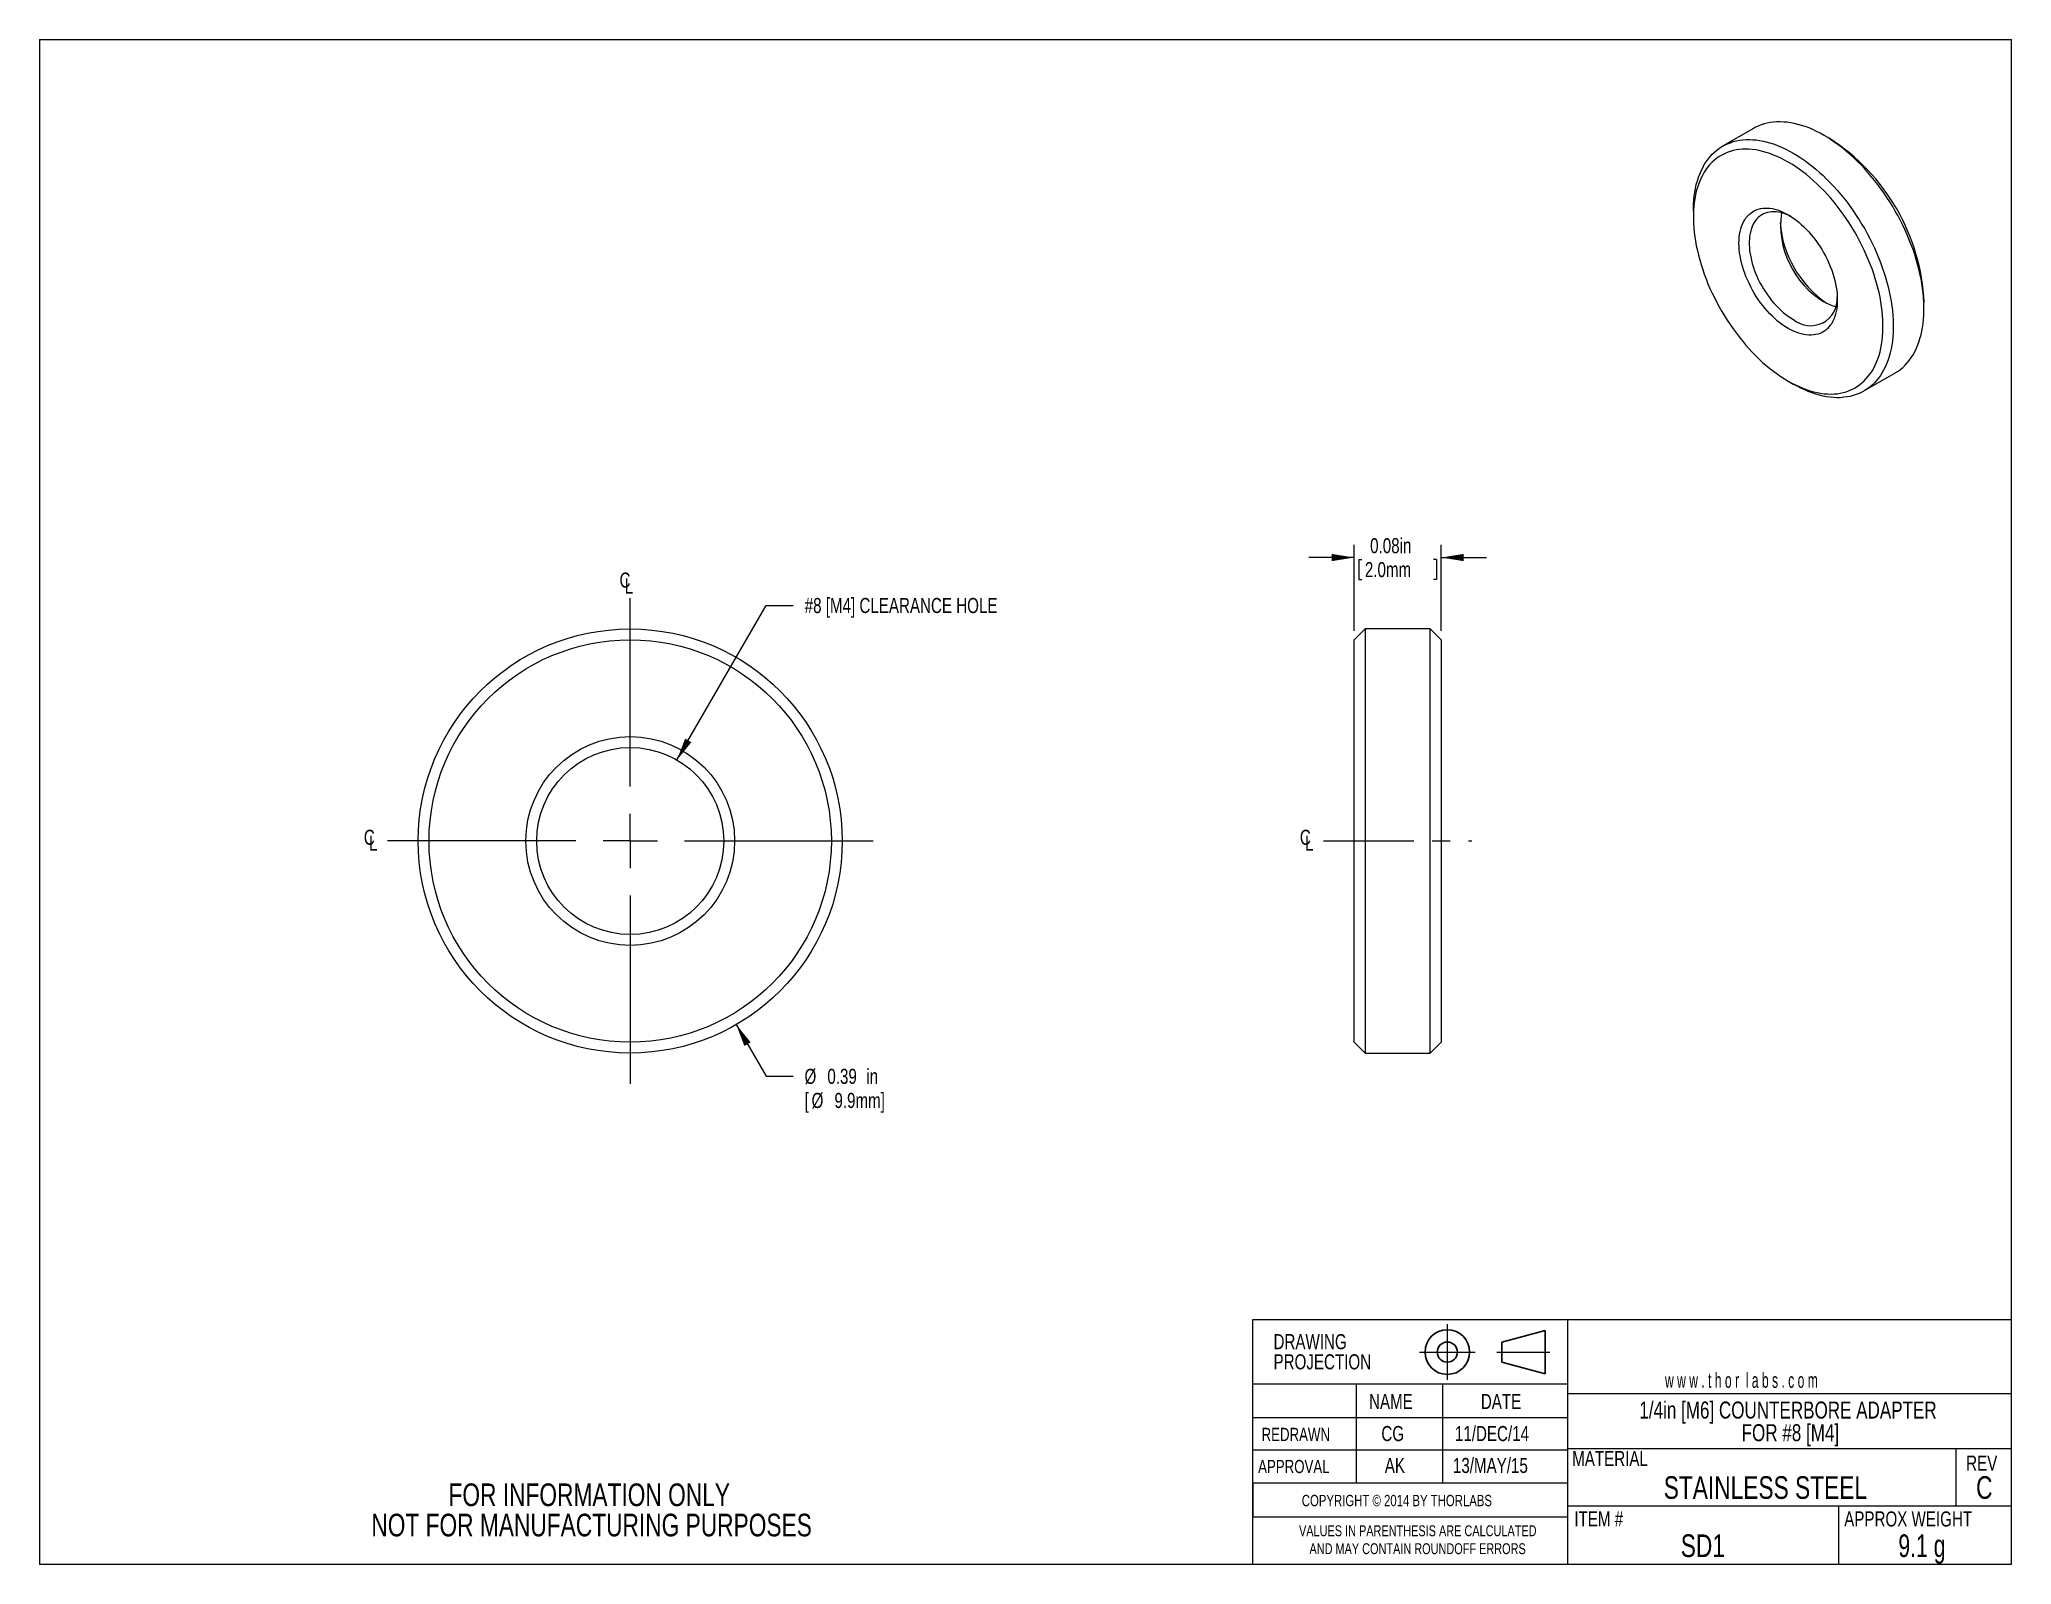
# Model space of a CAD drawing. Header units: inches. Extents: x 0.1 to 10.9, y 0 to 8.5.
import ezdxf

# ---------------------------------------------------------------- set-up
doc = ezdxf.new("R2010")
doc.units = ezdxf.units.IN
doc.header["$MEASUREMENT"] = 0
doc.header["$PDSIZE"] = -1
doc.linetypes.add('CENTERX2', pattern=[0.8, 0.5, -0.1, 0.1, -0.1])
doc.styles.add('SLDTEXTSTYLE0', font='TXT', dxfattribs={"width": 0.75})
doc.styles.add('SLDTEXTSTYLE1', font='TXT', dxfattribs={"width": 0.6})
doc.styles.add('SLDTEXTSTYLE2', font='TXT', dxfattribs={"width": 0.7})
doc.dimstyles.new('SLDDIMSTYLE0', dxfattribs={"dimtxt": 0.083333, "dimasz": 0.125, "dimexe": 0, "dimexo": 0.0625, "dimgap": 0.020833, "dimtad": 0, "dimtih": 1, "dimtoh": 1, "dimlfac": 0.166667, "dimrnd": 1e-09, "dimzin": 12, "dimdsep": 46, "dimtxsty": 'SLDTEXTSTYLE0', "dimsah": 1, "dimcen": 0, "dimadec": 0, "dimazin": 3, "dimtfac": 1, "dimtofl": 0, "dimtmove": 0, "dimatfit": 3, "dimfxl": 1, "dimfrac": 2, "dimtolj": 1, "dimtzin": 12, "dimarcsym": 0})
doc.dimstyles.new('SLDDIMSTYLE1', dxfattribs={"dimtxt": 0.083333, "dimasz": 0.125, "dimexe": 0, "dimexo": 0.0625, "dimgap": 0.020833, "dimtad": 0, "dimtih": 1, "dimtoh": 1, "dimlfac": 0.166667, "dimrnd": 1e-09, "dimdsep": 46, "dimtxsty": 'SLDTEXTSTYLE0', "dimsah": 1, "dimcen": 0, "dimadec": 0, "dimazin": 2, "dimtfac": 1, "dimtofl": 0, "dimtmove": 0, "dimatfit": 3, "dimfxl": 1, "dimfrac": 2, "dimtolj": 1, "dimtzin": 12, "dimarcsym": 0})
doc.dimstyles.new('SLDDIMSTYLE2', dxfattribs={"dimtxt": 0.083333, "dimasz": 0.125, "dimexe": 0, "dimexo": 0.0625, "dimgap": 0.020833, "dimtad": 0, "dimtih": 1, "dimtoh": 1, "dimlfac": 0.166667, "dimrnd": 1e-09, "dimdsep": 46, "dimtxsty": 'SLDTEXTSTYLE0', "dimsah": 1, "dimcen": 0.09, "dimadec": 0, "dimazin": 2, "dimtfac": 1, "dimtmove": 0, "dimatfit": 0, "dimfxl": 1, "dimfrac": 2, "dimtolj": 1, "dimtzin": 12, "dimarcsym": 0})

# ---------------------------------------------------------------- blocks, each defined once
blk = doc.blocks.new('Third Angle Projection Block')
at = {"color": 7, "linetype": 'CENTERX2', "lineweight": 0}
for p, q in [((3.995, 0.938), (3.995, 0.554)), ((3.803, 0.746), (4.187, 0.746)), ((4.336, 0.746), (4.703, 0.746))]:
    blk.add_line(p, q, dxfattribs=at)
at = {"color": 7, "linetype": 'Continuous', "lineweight": 30}
for p, q in [((4.67, 0.896), (4.37, 0.815)), ((4.67, 0.596), (4.67, 0.896)), ((4.37, 0.815), (4.37, 0.676)), ((4.37, 0.676), (4.67, 0.596))]:
    blk.add_line(p, q, dxfattribs=at)
for radius in [0.154, 0.0696]:
    blk.add_circle((3.995, 0.746), radius, dxfattribs=at)
at = {"color": 7, "linetype": 'Continuous', "lineweight": 0}
blk.add_point((3.995, 0.746), dxfattribs=at)
blk = doc.blocks.new('SW_NOTE_0')
at = {"color": 0, "linetype": 'Continuous', "lineweight": 0, "char_height": 0.06, "attachment_point": 2, "style": 'SLDTEXTSTYLE0'}
for s, insert in [('VALUES IN PARENTHESIS ARE CALCULATED', (0.784, 0.077)), ('AND MAY CONTAIN ROUNDOFF ERRORS', (0.783, -0.022))]:
    blk.add_mtext(s, dxfattribs=dict(at, insert=insert))
blk = doc.blocks.new('SW_NOTE_1')
at = {"color": 0, "linetype": 'Continuous', "lineweight": 0, "char_height": 0.0833, "attachment_point": 1, "style": 'SLDTEXTSTYLE0'}
for s, insert in [('DRAWING', (0, 0.107)), ('PROJECTION', (0, -0.004))]:
    blk.add_mtext(s, dxfattribs=dict(at, insert=insert))
blk = doc.blocks.new('SW_NOTE_2')
at = {"color": 0, "linetype": 'Continuous', "lineweight": 0, "char_height": 0.09375, "attachment_point": 2, "style": 'SLDTEXTSTYLE0'}
for s, insert in [('1/4in [M6] COUNTERBORE ADAPTER', (1.04, 0.121)), ('FOR #8 [M4]', (1.053, -0.004))]:
    blk.add_mtext(s, dxfattribs=dict(at, insert=insert))
blk = doc.blocks.new('SW_NOTE_3')
at = {"color": 0, "linetype": 'Continuous', "lineweight": 0, "char_height": 0.125, "attachment_point": 2, "style": 'SLDTEXTSTYLE0'}
for s, insert in [('FOR INFORMATION ONLY', (0.986, 0.161)), ('NOT FOR MANUFACTURING PURPOSES', (0.999, -0.006))]:
    blk.add_mtext(s, dxfattribs=dict(at, insert=insert))
blk = doc.blocks.new('_D')
at = {"color": 7, "linetype": 'Continuous', "lineweight": 0}
for p, q in [((3.58, 4.475), (4.072, 5.327)), ((4.072, 5.327), (4.222, 5.327))]:
    blk.add_line(p, q, dxfattribs=at)
blk.add_solid([(3.58, 4.475), (3.66, 4.573), (3.625, 4.593)], dxfattribs=at)
at = {"color": 7, "linetype": 'Continuous', "lineweight": 0, "insert": (4.285, 5.369), "char_height": 0.08333, "attachment_point": 1, "style": 'SLDTEXTSTYLE0'}
blk.add_mtext('#8 [M4] CLEARANCE HOLE', dxfattribs=at)
blk = doc.blocks.new('_D_1')
at = {"color": 7, "linetype": 'Continuous', "lineweight": 0}
for p, q in [((3.907, 3.015), (4.072, 2.73)), ((4.072, 2.73), (4.222, 2.73))]:
    blk.add_line(p, q, dxfattribs=at)
blk.add_solid([(3.907, 3.015), (3.952, 2.897), (3.987, 2.917)], dxfattribs=at)
at = {"color": 7, "linetype": 'Continuous', "lineweight": 0, "char_height": 0.0833, "attachment_point": 1, "style": 'SLDTEXTSTYLE0'}
for s, insert in [('%%c', (4.284, 2.771)), ('0.39', (4.41, 2.771)), ('in', (4.625, 2.771)), ('[', (4.284, 2.638)), ('%%c', (4.323, 2.638)), ('9.9mm]', (4.449, 2.638))]:
    blk.add_mtext(s, dxfattribs=dict(at, insert=insert))
blk = doc.blocks.new('SW_SYMBOL_MOD_CL')
at = {"color": 0, "linetype": 'Continuous', "lineweight": 0, "char_height": 30.8, "attachment_point": 5, "style": 'SLDTEXTSTYLE0'}
for s, insert in [('C', (15.7, 23.6)), ('L', (23.6, 11.8))]:
    blk.add_mtext(s, dxfattribs=dict(at, insert=insert))
blk = doc.blocks.new('SW_CENTERMARKSYMBOL_0')
at = {"color": 0, "linetype": 'Continuous', "lineweight": 0}
for p, q in [((0, 0.3), (0, 1.34)), ((0, 0), (0, 0.15)), ((-0.3, 0), (-1.34, 0)), ((0, 0), (-0.15, 0)), ((0, 0), (0, -0.15)), ((0, 0), (0.15, 0)), ((0.3, 0), (1.34, 0)), ((0, -0.3), (0, -1.34))]:
    blk.add_line(p, q, dxfattribs=at)
blk = doc.blocks.new('_D_2')
at = {"color": 7, "linetype": 'Continuous', "lineweight": 0}
for p, q in [((7.317, 5.188), (7.317, 5.662)), ((7.797, 5.188), (7.797, 5.662)), ((7.317, 5.592), (7.067, 5.592)), ((7.343, 5.582), (7.343, 5.47)), ((7.343, 5.582), (7.36, 5.582)), ((7.772, 5.582), (7.755, 5.582)), ((7.772, 5.582), (7.772, 5.47)), ((7.797, 5.592), (8.047, 5.592)), ((7.343, 5.47), (7.36, 5.47)), ((7.772, 5.47), (7.755, 5.47))]:
    blk.add_line(p, q, dxfattribs=at)
for points in [[(7.317, 5.592), (7.192, 5.612), (7.192, 5.572)], [(7.797, 5.592), (7.922, 5.572), (7.922, 5.612)]]:
    blk.add_solid(points, dxfattribs=at)
at = {"color": 7, "linetype": 'Continuous', "lineweight": 0, "char_height": 0.0833, "attachment_point": 1, "style": 'SLDTEXTSTYLE0'}
for s, insert in [('0.08in', (7.405, 5.699)), ('2.0mm', (7.376, 5.567))]:
    blk.add_mtext(s, dxfattribs=dict(at, insert=insert))

msp = doc.modelspace()

# ---------------------------------------------------------------- linework, layer by layer
at = {"color": 7, "linetype": 'Continuous', "lineweight": 0}
for p, q in [((0.062, 8.451), (10.944, 8.451)), ((0.062, 8.451), (0.062, 0.036)), ((10.944, 0.036), (10.944, 8.451)), ((9.52, 7.96), (9.35, 7.862)), ((9.938, 7.905), (9.91, 7.921)), ((9.189, 7.505), (9.189, 7.472)), ((10.461, 6.966), (10.461, 6.998)), ((9.712, 6.566), (9.74, 6.549)), ((10.13, 6.511), (10.3, 6.609)), ((7.377, 5.198), (7.317, 5.138)), ((7.317, 2.918), (7.317, 5.138)), ((7.737, 5.198), (7.377, 5.198)), ((7.377, 5.198), (7.377, 2.858)), ((7.797, 5.138), (7.737, 5.198)), ((7.737, 2.858), (7.737, 5.198)), ((7.797, 5.138), (7.797, 2.918)), ((7.317, 2.918), (7.377, 2.858)), ((7.377, 2.858), (7.737, 2.858)), ((7.737, 2.858), (7.797, 2.918)), ((10.944, 1.387), (10.944, 1.97)), ((6.757, 0.298), (6.757, 1.387)), ((6.757, 1.387), (8.494, 1.387)), ((8.494, 1.387), (8.494, 0.036)), ((8.494, 1.387), (10.944, 1.387)), ((6.757, 0.484), (6.757, 1.03)), ((6.757, 0.036), (6.757, 1.03)), ((8.494, 1.03), (6.757, 1.03)), ((7.328, 1.03), (7.328, 0.484)), ((7.804, 1.03), (7.804, 0.484)), ((8.494, 0.98), (10.944, 0.98)), ((8.494, 0.846), (6.757, 0.846)), ((8.494, 0.666), (6.757, 0.666)), ((8.494, 0.676), (10.944, 0.676)), ((10.637, 0.676), (10.637, 0.36)), ((8.494, 0.484), (6.757, 0.484)), ((6.757, 0.484), (6.757, 0.298)), ((8.494, 0.36), (10.944, 0.36)), ((9.99, 0.36), (9.99, 0.036)), ((6.757, 0.298), (8.494, 0.298)), ((10.944, 0.036), (0.062, 0.036))]:
    msp.add_line(p, q, dxfattribs=at)
at = {"color": 7, "linetype": 'CENTERX2', "lineweight": 0}
msp.add_line((7.147, 4.028), (7.967, 4.028), dxfattribs=at)
at = {"color": 7, "linetype": 'Continuous', "lineweight": 0, "flags": 128}
for points in [[(10.3, 6.609), (10.303, 6.611), (10.318, 6.62), (10.332, 6.63), (10.345, 6.641), (10.357, 6.653), (10.369, 6.666), (10.38, 6.68), (10.391, 6.695), (10.401, 6.71), (10.41, 6.727), (10.418, 6.744), (10.426, 6.762), (10.433, 6.781), (10.439, 6.8), (10.445, 6.82), (10.449, 6.841), (10.453, 6.862), (10.456, 6.884), (10.459, 6.907), (10.46, 6.93), (10.461, 6.954), (10.461, 6.978), (10.46, 7.002), (10.459, 7.027), (10.456, 7.053), (10.453, 7.078), (10.449, 7.104), (10.445, 7.13), (10.439, 7.157), (10.433, 7.183), (10.426, 7.21), (10.418, 7.237), (10.41, 7.264), (10.401, 7.291), (10.391, 7.318), (10.38, 7.345), (10.369, 7.372), (10.357, 7.398), (10.345, 7.425), (10.332, 7.451), (10.318, 7.477), (10.303, 7.503), (10.289, 7.528), (10.273, 7.554), (10.257, 7.578), (10.241, 7.603), (10.224, 7.627), (10.206, 7.65), (10.189, 7.673), (10.17, 7.695), (10.152, 7.717), (10.133, 7.738), (10.114, 7.758), (10.094, 7.778), (10.074, 7.797), (10.054, 7.815), (10.034, 7.833), (10.014, 7.85), (9.993, 7.866), (9.972, 7.881), (9.951, 7.895), (9.931, 7.909), (9.91, 7.921), (9.889, 7.933), (9.868, 7.943), (9.847, 7.953), (9.827, 7.962), (9.806, 7.97), (9.786, 7.976), (9.765, 7.982), (9.745, 7.987), (9.726, 7.991), (9.706, 7.994), (9.687, 7.995), (9.668, 7.996), (9.649, 7.996), (9.631, 7.995), (9.613, 7.992), (9.596, 7.989), (9.579, 7.985), (9.562, 7.979), (9.546, 7.973), (9.531, 7.966), (9.52, 7.96)], [(9.189, 7.505), (9.189, 7.517), (9.189, 7.54), (9.191, 7.563), (9.193, 7.586), (9.197, 7.608), (9.2, 7.629), (9.205, 7.65), (9.211, 7.67), (9.217, 7.69), (9.224, 7.708), (9.232, 7.726), (9.24, 7.743), (9.249, 7.76), (9.259, 7.775), (9.27, 7.79), (9.281, 7.804), (9.293, 7.817), (9.305, 7.829), (9.318, 7.84), (9.332, 7.85), (9.346, 7.859), (9.361, 7.868), (9.377, 7.875), (9.393, 7.881), (9.409, 7.887), (9.426, 7.891), (9.443, 7.894), (9.461, 7.897), (9.48, 7.898), (9.498, 7.898), (9.517, 7.897), (9.536, 7.896), (9.556, 7.893), (9.576, 7.889), (9.596, 7.884), (9.616, 7.878), (9.636, 7.872), (9.657, 7.864), (9.678, 7.855), (9.698, 7.845), (9.719, 7.835), (9.74, 7.823), (9.761, 7.811), (9.782, 7.797), (9.803, 7.783), (9.823, 7.768), (9.844, 7.752), (9.864, 7.735), (9.885, 7.717), (9.905, 7.699), (9.924, 7.68), (9.944, 7.66), (9.963, 7.64), (9.982, 7.619), (10.001, 7.597), (10.019, 7.575), (10.037, 7.552), (10.054, 7.529), (10.071, 7.505), (10.087, 7.48), (10.103, 7.456), (10.119, 7.43), (10.134, 7.405), (10.148, 7.379), (10.162, 7.353), (10.175, 7.327), (10.188, 7.3), (10.199, 7.274), (10.211, 7.247), (10.221, 7.22), (10.231, 7.193), (10.24, 7.166), (10.249, 7.139), (10.256, 7.112), (10.263, 7.085), (10.27, 7.059), (10.275, 7.032), (10.28, 7.006), (10.284, 6.98), (10.287, 6.955), (10.289, 6.929), (10.291, 6.904), (10.292, 6.88), (10.292, 6.856), (10.291, 6.832), (10.289, 6.809), (10.287, 6.786), (10.284, 6.764), (10.28, 6.743), (10.275, 6.722), (10.27, 6.702), (10.263, 6.683), (10.256, 6.664), (10.249, 6.646), (10.24, 6.629), (10.231, 6.613), (10.221, 6.597), (10.211, 6.582), (10.199, 6.568), (10.188, 6.555), (10.175, 6.543), (10.162, 6.532), (10.148, 6.522), (10.134, 6.513), (10.119, 6.505), (10.103, 6.497), (10.087, 6.491), (10.071, 6.486), (10.054, 6.481), (10.037, 6.478), (10.019, 6.476), (10.001, 6.474), (9.982, 6.474), (9.963, 6.475), (9.944, 6.477), (9.924, 6.479), (9.905, 6.483), (9.885, 6.488), (9.864, 6.494), (9.844, 6.501), (9.823, 6.509), (9.803, 6.517), (9.782, 6.527), (9.761, 6.538), (9.74, 6.549), (9.74, 6.549)], [(9.712, 6.566), (9.732, 6.554), (9.752, 6.544), (9.773, 6.535), (9.793, 6.526), (9.813, 6.519), (9.832, 6.512), (9.852, 6.507), (9.872, 6.502), (9.891, 6.499), (9.91, 6.496), (9.928, 6.495), (9.947, 6.494), (9.965, 6.495), (9.982, 6.496), (9.999, 6.499), (10.016, 6.503), (10.032, 6.507), (10.048, 6.513), (10.063, 6.519), (10.078, 6.527), (10.092, 6.535), (10.106, 6.545), (10.119, 6.555), (10.132, 6.567), (10.143, 6.579), (10.154, 6.592), (10.165, 6.606), (10.175, 6.621), (10.184, 6.637), (10.192, 6.653), (10.2, 6.67), (10.207, 6.688), (10.213, 6.707), (10.219, 6.727), (10.223, 6.747), (10.227, 6.767), (10.23, 6.789), (10.233, 6.811), (10.234, 6.833), (10.235, 6.856), (10.235, 6.88), (10.234, 6.903), (10.233, 6.928), (10.23, 6.952), (10.227, 6.977), (10.223, 7.003), (10.219, 7.028), (10.213, 7.054), (10.207, 7.08), (10.2, 7.106), (10.192, 7.132), (10.184, 7.158), (10.175, 7.184), (10.165, 7.21), (10.154, 7.236), (10.143, 7.262), (10.132, 7.288), (10.119, 7.314), (10.106, 7.34), (10.092, 7.365), (10.078, 7.39), (10.063, 7.414), (10.048, 7.439), (10.032, 7.462), (10.016, 7.486), (9.999, 7.509), (9.982, 7.531), (9.965, 7.553), (9.947, 7.574), (9.928, 7.595), (9.91, 7.615), (9.891, 7.634), (9.872, 7.653), (9.852, 7.671), (9.832, 7.688), (9.813, 7.705), (9.793, 7.72), (9.773, 7.735), (9.752, 7.749), (9.732, 7.762), (9.712, 7.774), (9.692, 7.785), (9.671, 7.796), (9.651, 7.805), (9.631, 7.813), (9.611, 7.821), (9.591, 7.827), (9.571, 7.833), (9.552, 7.837), (9.533, 7.841), (9.514, 7.843), (9.495, 7.845), (9.477, 7.845), (9.459, 7.845), (9.441, 7.843), (9.424, 7.841), (9.408, 7.837), (9.391, 7.832), (9.375, 7.827), (9.36, 7.82), (9.345, 7.813), (9.331, 7.804), (9.318, 7.795), (9.305, 7.784), (9.292, 7.773), (9.28, 7.761), (9.269, 7.748), (9.259, 7.734), (9.249, 7.719), (9.24, 7.703), (9.231, 7.687), (9.224, 7.669), (9.217, 7.651), (9.211, 7.633), (9.205, 7.613), (9.2, 7.593), (9.196, 7.572), (9.193, 7.551), (9.191, 7.529), (9.189, 7.507), (9.189, 7.484), (9.189, 7.46), (9.189, 7.436), (9.191, 7.412), (9.193, 7.387), (9.196, 7.362), (9.2, 7.337), (9.205, 7.312), (9.211, 7.286), (9.217, 7.26), (9.224, 7.234), (9.231, 7.208), (9.24, 7.182), (9.249, 7.155), (9.259, 7.129), (9.269, 7.103), (9.28, 7.077), (9.292, 7.051), (9.305, 7.026), (9.318, 7), (9.331, 6.975), (9.345, 6.95), (9.36, 6.925), (9.375, 6.901), (9.391, 6.877), (9.408, 6.854), (9.424, 6.831), (9.441, 6.809), (9.459, 6.787), (9.477, 6.765), (9.495, 6.745), (9.514, 6.725), (9.533, 6.705), (9.552, 6.687), (9.571, 6.669), (9.591, 6.652), (9.611, 6.635), (9.631, 6.62), (9.651, 6.605), (9.671, 6.591), (9.692, 6.578), (9.712, 6.566)], [(9.712, 6.856), (9.697, 6.865), (9.682, 6.875), (9.668, 6.886), (9.653, 6.897), (9.639, 6.91), (9.625, 6.923), (9.611, 6.937), (9.598, 6.951), (9.585, 6.966), (9.572, 6.982), (9.559, 6.998), (9.547, 7.015), (9.536, 7.032), (9.525, 7.05), (9.515, 7.068), (9.505, 7.086), (9.496, 7.105), (9.487, 7.124), (9.479, 7.142), (9.472, 7.161), (9.465, 7.18), (9.46, 7.199), (9.454, 7.218), (9.45, 7.237), (9.447, 7.256), (9.444, 7.274), (9.442, 7.292), (9.441, 7.309), (9.44, 7.327), (9.441, 7.343), (9.442, 7.36), (9.444, 7.375), (9.447, 7.39), (9.45, 7.405), (9.454, 7.418), (9.46, 7.432), (9.465, 7.444), (9.472, 7.455), (9.479, 7.466), (9.487, 7.476), (9.496, 7.484), (9.505, 7.492), (9.515, 7.499), (9.525, 7.505), (9.536, 7.51), (9.547, 7.514), (9.559, 7.517), (9.572, 7.519), (9.585, 7.52), (9.598, 7.52), (9.611, 7.519), (9.625, 7.517), (9.639, 7.514), (9.653, 7.51), (9.668, 7.505), (9.682, 7.498), (9.697, 7.491), (9.712, 7.483), (9.726, 7.474), (9.741, 7.465), (9.756, 7.454), (9.77, 7.442), (9.784, 7.43), (9.798, 7.417), (9.812, 7.403), (9.826, 7.389), (9.839, 7.373), (9.852, 7.358), (9.864, 7.341), (9.876, 7.325), (9.888, 7.307), (9.899, 7.29), (9.909, 7.272), (9.919, 7.253), (9.928, 7.235), (9.937, 7.216), (9.944, 7.197), (9.952, 7.178), (9.958, 7.159), (9.964, 7.14), (9.969, 7.121), (9.973, 7.103), (9.977, 7.084), (9.98, 7.066), (9.982, 7.048), (9.983, 7.03), (9.983, 7.013), (9.983, 6.996), (9.982, 6.98), (9.98, 6.964), (9.977, 6.949), (9.973, 6.935), (9.969, 6.921), (9.964, 6.908), (9.958, 6.896), (9.952, 6.884), (9.944, 6.874), (9.937, 6.864), (9.928, 6.855), (9.919, 6.847), (9.909, 6.84), (9.899, 6.834), (9.888, 6.829), (9.876, 6.825), (9.864, 6.822), (9.852, 6.82), (9.839, 6.819), (9.826, 6.819), (9.812, 6.821), (9.798, 6.823), (9.784, 6.826), (9.77, 6.83), (9.756, 6.835), (9.741, 6.841), (9.726, 6.848), (9.712, 6.856)], [(9.726, 7.475), (9.726, 7.475), (9.712, 7.481), (9.699, 7.487), (9.685, 7.492), (9.672, 7.495), (9.658, 7.498), (9.645, 7.5), (9.633, 7.5), (9.62, 7.5), (9.609, 7.498), (9.597, 7.496), (9.586, 7.492), (9.576, 7.488), (9.566, 7.483), (9.556, 7.476), (9.547, 7.469), (9.539, 7.461), (9.532, 7.451), (9.525, 7.441), (9.519, 7.431), (9.513, 7.419), (9.509, 7.407), (9.505, 7.393), (9.502, 7.38), (9.499, 7.365), (9.498, 7.35), (9.497, 7.335), (9.497, 7.319), (9.498, 7.302), (9.499, 7.285), (9.502, 7.268), (9.505, 7.251), (9.509, 7.233), (9.513, 7.215), (9.519, 7.197), (9.525, 7.179), (9.532, 7.161), (9.539, 7.144), (9.547, 7.126), (9.556, 7.108), (9.566, 7.091), (9.576, 7.074), (9.586, 7.058), (9.597, 7.041), (9.609, 7.026), (9.62, 7.011), (9.633, 6.996), (9.645, 6.982), (9.658, 6.969), (9.672, 6.956), (9.685, 6.944), (9.699, 6.933), (9.712, 6.923), (9.726, 6.914), (9.74, 6.905)]]:
    msp.add_lwpolyline(points, dxfattribs=at)
at = {"color": 7, "linetype": 'Continuous', "lineweight": 0}
for radius in [1.17, 1.11, 0.576, 0.516]:
    msp.add_circle((3.322, 4.028), radius, dxfattribs=at)
for centre, radius, start, end in [((9.327, 6.948), 1.136, 2.5667, 57.4279), ((10.262, 7.488), 0.597, 184.5614, 235.4332), ((10.165, 7.427), 0.495, 172.1485, 238.8963), ((9.835, 7.019), 0.148, 230.258, 4.143), ((10.043, 7.229), 0.262, 239.4667, 254.894)]:
    msp.add_arc(centre, radius, start, end, dxfattribs=at)

# ---------------------------------------------------------------- block references
at = {"color": 7, "linetype": 'Continuous', "lineweight": 0, "xscale": 0.0027037109, "yscale": 0.0027037109, "zscale": 0.0027037109}
for p in [(3.251, 5.403), (1.84, 3.984), (7.005, 3.984)]:
    msp.add_blockref('SW_SYMBOL_MOD_CL', p, dxfattribs=at)
at = {"color": 7, "linetype": 'Continuous', "lineweight": 0}
for name, p in [('SW_CENTERMARKSYMBOL_0', (3.322, 4.028)), ('SW_NOTE_1', (6.872, 1.2)), ('SW_NOTE_2', (8.671, 0.814)), ('SW_NOTE_3', (2.11, 0.322)), ('SW_NOTE_0', (6.884, 0.175))]:
    msp.add_blockref(name, p, dxfattribs=at)
at = {"color": 7, "linetype": 'Continuous', "xscale": 0.8, "yscale": 0.8, "zscale": 0.8}
msp.add_blockref('Third Angle Projection Block', (4.635, 0.611), dxfattribs=at)

# ---------------------------------------------------------------- texts
at = {"color": 7, "linetype": 'Continuous', "lineweight": 0}
for s, insert, char_height, attachment_point, style in [('w w w . t h o r  l a b s . c o m', (9.032, 1.094), 0.08333, 1, 'SLDTEXTSTYLE1'), ('NAME', (7.399, 0.977), 0.0833, 1, 'SLDTEXTSTYLE0'), ('DATE', (8.016, 0.977), 0.0833, 1, 'SLDTEXTSTYLE0'), ('REDRAWN', (6.806, 0.79), 0.0729, 1, 'SLDTEXTSTYLE0'), ('CG', (7.467, 0.8), 0.0833, 1, 'SLDTEXTSTYLE0'), ('11/DEC/14', (7.873, 0.8), 0.0833, 1, 'SLDTEXTSTYLE0'), ('MATERIAL', (8.52, 0.662), 0.0833, 1, 'SLDTEXTSTYLE0'), ('APPROVAL', (6.787, 0.613), 0.0729, 1, 'SLDTEXTSTYLE0'), ('AK', (7.486, 0.624), 0.0833, 1, 'SLDTEXTSTYLE0'), ('13/MAY/15', (7.862, 0.624), 0.0833, 1, 'SLDTEXTSTYLE0'), ('REV', (10.694, 0.637), 0.0833, 1, 'SLDTEXTSTYLE0'), ('STAINLESS STEEL', (9.586, 0.523), 0.125, 2, 'SLDTEXTSTYLE0'), ('C', (10.794, 0.523), 0.125, 2, 'SLDTEXTSTYLE0'), ('COPYRIGHT © 2014 BY THORLABS', (7.028, 0.42), 0.0625, 1, 'SLDTEXTSTYLE0'), ('ITEM #', (8.532, 0.329), 0.0833, 1, 'SLDTEXTSTYLE0'), ('APPROX WEIGHT', (10.021, 0.329), 0.08333, 1, 'SLDTEXTSTYLE0'), ('SD1', (9.241, 0.202), 0.125, 2, 'SLDTEXTSTYLE0'), ('9.1 g', (10.45, 0.202), 0.125, 2, 'SLDTEXTSTYLE2')]:
    msp.add_mtext(s, dxfattribs=dict(at, insert=insert, char_height=char_height, attachment_point=attachment_point, style=style))

# ---------------------------------------------------------------- dimensions: what is measured, and where the dimension line sits
dim = msp.add_linear_dim(base=(7.797, 5.592), p1=(7.317, 5.138), p2=(7.797, 5.138), dimstyle='SLDDIMSTYLE2', dxfattribs=at)
dim.commit()
dim.dimension.update_dxf_attribs({"geometry": '_D_2', "text_midpoint": (7.557, 5.592), "dimtype": 160})
dim = msp.add_diameter_dim_2p(p1=(3.064, 3.581), p2=(3.58, 4.475), text='#8 [M4] CLEARANCE HOLE', dimstyle='SLDDIMSTYLE0', override={"dimpost": '<>'}, dxfattribs=at)
dim.commit()
dim.dimension.update_dxf_attribs({"geometry": '_D', "text_midpoint": (4.997, 5.327), "dimtype": 163})
dim = msp.add_diameter_dim_2p(p1=(2.738, 5.042), p2=(3.907, 3.015), text='<>in\\P[%%c9.9mm]', dimstyle='SLDDIMSTYLE1', dxfattribs=at)
dim.commit()
dim.dimension.update_dxf_attribs({"geometry": '_D_1', "text_midpoint": (4.567, 2.73), "dimtype": 163})

doc.saveas('drawing.dxf')
